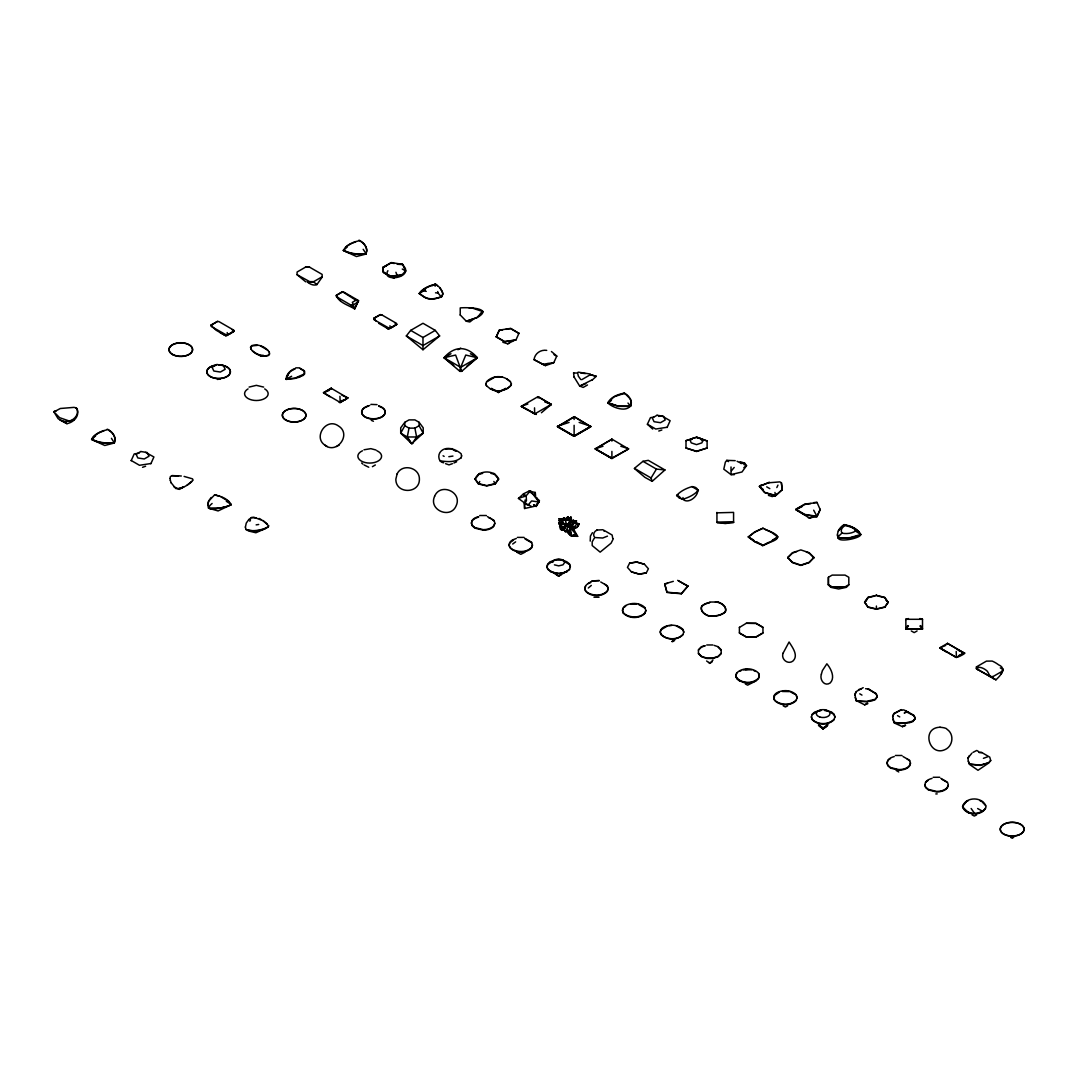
<?xml version="1.0" encoding="UTF-8"?>
<svg xmlns="http://www.w3.org/2000/svg" width="1078" height="1078" viewBox="0 0 1078 1078"><rect width="100%" height="100%" fill="white"/><g stroke="black" fill="none" stroke-linecap="round" stroke-linejoin="round"><path stroke-width="1.5" d="M305.68 281.803L297.083 274.715L297.083 272.02L305.505 267.155L309.561 267.155L322.16 274.418L322.16 277.113L316.905 284.579A15.618 9.015 60 0 1 307.068 281.762M435.283 330.38L422.98 337.481L422.98 349.744L439.622 335.945L435.283 330.38L422.98 323.279L410.678 330.38L406.325 335.945L422.98 349.744M460.225 315.14L460.225 307.917C466.195 307.217 494.937 307.675 476.88 317.714L466.316 321.231L460.225 314.951M506.876 378.984L510.433 381.666L511.417 383.997L510.433 386.126L506.876 388.808L498.548 391.422L498.548 392.648L491.487 388.349M574.116 419.49L574.116 416.66L590.771 426.686L574.116 436.28L557.461 426.686L574.116 416.66L590.771 426.686L574.116 436.294L557.461 426.686L574.116 417.065M682.994 497.551L682.994 499.343C690.607 506.377 706.036 487.647 692.009 486.609A34.685 20.024 0 0 0 676.62 495.503L679.719 496.688M707.101 440.646L707.101 448.017L696.55 451.534L685.999 448.017L685.999 440.646L696.55 437.129L707.101 440.983L696.55 437.129M692.009 486.609L698.369 490.463M716.937 512.4L716.937 522.439L725.251 523.544L733.579 522.439L733.579 512.4L716.937 512.832M768.452 542.423L763.035 545.562L754.721 541.803L748.334 536.992L754.721 531.885L763.035 528.193C768.25 531.508 787.183 535.968 771.363 541.803C748.914 551.195 775.136 540.994 777.75 536.682M828.403 584.936L828.403 577.269L832.162 575.1L845.058 575.1L848.817 577.269L848.817 584.936L846.378 587.294L838.617 588.992L830.842 587.294L828.403 584.936L828.403 577.269M919.884 618.556L922.512 619.298L922.512 629.067L905.857 629.067L905.857 619.298L908.485 618.556M976.412 668.468L976.412 666.918L986.437 661.124L992.124 661.07A20.482 7.6 46.4 0 1 998.605 664.816C1007.175 668.347 1000.222 675.96 995.924 679.814L976.412 668.751L978.73 667.269L980.899 667.551A20.469 14.89 78.6 0 1 987.381 671.284L990.386 676.822M1001.287 673.925L1003.092 669.195M411.661 443.664L407.295 436.981L400.706 433.167L404.816 425.716L404.829 422.306L409.007 419.894L414.922 419.894L419.099 422.306L423.209 427.804L423.196 433.181L411.661 443.664L400.706 433.167L400.72 427.791L404.829 422.306M411.23 443.408L408.602 439.245M412.699 443.422L411.23 443.058M412.268 443.664L416.607 436.981L423.196 433.181L419.099 425.729L419.099 422.306M898.756 771.956L896.141 770.42M61.19 420.568L64.95 421.485L69.41 421.08L59.573 417.658L53.9 411.85L58.104 418.668L66.971 423.667C73.964 422.253 80.298 415.636 76.673 408.427L75.797 407.902M340.365 300.627L336.255 295.426L341.82 292.205L344.044 292.219L358.529 300.587L354.649 308.874C348.598 305.276 338.627 302.487 336.255 295.426L342.413 291.707L358.489 301.813L352.91 305.034L350.822 305.034L336.349 296.679M443.651 462.812C438.854 462.381 437.655 456.237 439.837 452.625C444.85 445.187 455.738 448.906 461.168 453.811L461.6 456.075M567.81 519.825L567.971 516.753L566.961 517.602L566.988 520.243M565.451 525.471L562.514 527.802L565.33 531.616L567.931 527.277L569.413 521.267L571.892 521.9L576.514 520.917L572.957 524.528L569.602 526.172L565.357 525.97L559.186 518.68L565.707 519.933L565.896 522.79L569.602 526.172L570.963 535.55L568.066 532.855L567.594 530.147M560.142 525.363L563.578 526.805L563.39 528.489L560.964 529.5L561.611 526.805L558.795 522.924L563.12 523.665L562.123 519.529L563.12 523.665M613.342 538.69L611.105 543.164L600.15 552.138L592.199 545.562L592.172 541.857L594.207 538.34M170.122 478.551L170.337 476.611L171.981 475.654L181.32 475.991M731.019 466.963L731.019 474.616L734.28 474.684M570.747 520.216L571.151 517.763L569.103 519.353L567.971 516.753L566.92 518.788L564.01 518.127L558.849 520.512L560.398 522.547M525.094 499.99L524.582 508.506L536.292 505.905L538.933 502.011L536.75 497.78M300.385 368.811L304.427 371.142L304.454 374.214L302.958 375.548L294.941 378.459L286.115 379.416C286.222 374.268 290.427 370.01 295.116 368.514M404.816 425.716L408.993 428.128L407.295 436.981L416.607 436.981L414.909 428.141L419.099 425.729M207.771 505.003L208.647 501.176L214.589 494.896C220.95 496.163 227.957 498.669 231.244 504.666L218.106 510.932L208.499 508.183L207.771 504.854L208.647 501.014L211.207 497.443M245.38 527.142L246.269 523.086L248.87 519.448M461.168 457.961L461.6 455.698M631.358 402.822C629.7 413.831 612.641 408.01 607.844 402.902C610.876 396.771 618.166 394.279 624.499 393.039L630.522 399.143L631.358 402.808M740.141 461.694L744.588 463.095L746.542 465.656L741.987 471.989L731.019 474.616L723.796 469.173L725.346 462.206L726.774 460.346L735.196 460.656M536.292 505.905L536.75 504.019L536.197 506.458L533.516 504.922M985.588 808.15C980.657 815.399 965.794 815.17 962.614 806.398C965.807 796.359 982.866 796.561 986.06 806.519C983.796 816.356 965.713 816.181 962.614 806.937L963.058 805.279M570.545 521.456L573.146 521.011L579.115 524.097L577.121 527.344L570.518 527.25L570.963 535.55L568.025 530.268L565.33 531.616L562.514 527.802M758.912 674.922L758.548 673.615L759.289 676.202L758.44 678.722C752.916 684.422 742.27 684.166 736.773 678.493L735.883 676.027L736.611 673.602M570.168 519.623L570.909 517.211L567.324 520.216L565.707 519.933L568.497 519.96L571.151 517.763M568.025 530.268L565.33 531.616M585.637 586.311L584.815 588.817L585.597 591.216C591.054 596.996 601.767 597.185 607.305 591.458L608.14 588.938L607.318 586.338L604.65 584.168M623.327 608.181L622.505 610.687L623.3 613.086C628.744 618.866 639.456 619.055 644.994 613.328L645.843 610.808L645.008 607.669C640.049 602.642 631.924 602.359 625.846 605.405A11.669 6.737 0 0 0 625.995 614.932C631.924 617.883 640.251 617.896 644.994 612.789L645.843 610.283M774.125 699.096L774.556 695.391L779.003 692.413M532.465 544.848L531.629 547.354C526.872 552.462 518.545 552.448 512.629 549.497A11.669 6.737 0 0 1 512.481 539.97L516.308 538.488M494.856 523.463L493.953 526.01A11.265 6.495 0 0 1 483.227 530.174L474.953 528.153L472.231 525.835L471.409 523.342L472.164 520.876A11.966 6.899 0 0 1 478.605 517.157M910.492 762.901L909.576 765.447A11.265 6.495 0 0 1 898.863 769.598L890.59 767.59L887.868 765.259L887.046 762.779L887.8 760.313A11.966 6.913 0 0 1 894.241 756.594M948.276 785.242L947.373 787.789A11.265 6.495 0 0 1 936.647 791.953L928.374 789.931L925.652 787.614L924.83 785.121L925.584 782.129A11.966 6.913 0 0 1 932.025 778.41M569.602 526.172L568.968 527.142L571.758 526.576L572.957 524.528L570.909 517.211L568.389 526.01M225.531 335.622L225.814 334.665L211.248 326.459L210.965 325.152L217.689 321.298M388.269 328.83L388.565 327.874L373.999 319.667L373.716 318.36L380.426 314.507M288.244 374.295L286.115 379.416M570.046 523.234L569.359 524.757L569.359 523.935M854.854 694.892L856.107 692.116M892.638 716.708L893.891 713.919C906.436 706.872 901.316 709.755 893.891 713.461L892.638 716.237L894.053 722.853L902.434 726.653L905.614 725.507M439.703 287.813A14.984 4.15 43.4 0 1 442.762 294.429L441.414 297.043L435.323 298.727A14.984 14.391 -39.6 0 1 423.87 296.949L419.261 293.607C422.846 288.54 429.691 286.088 435.485 284.242L437.533 285.67M528.961 491.137L535.281 492.471L534.095 495.045L528.961 491.137L523.558 493.778L518.437 498.44L527.425 505.043M131.166 460.697L134.211 453.919L139.089 453.164M150.866 463.756L153.911 456.964L145.584 452.383M249.853 521.24L250.527 519.758M245.38 526.994L245.905 529.46C252.522 531.791 264.056 531.548 268.638 525.794L262.951 520.512M267.991 527.358L268.651 525.943M519.003 333.183L515.944 339.988L504.571 341.753L496.257 336.942L499.303 330.137L510.676 328.386L519.003 333.425L510.676 328.615L505.798 329.369M496.257 336.942L499.303 330.137M551.437 351.522L556.787 356.036L553.728 362.801L545.414 365.59L534.041 359.553M652.716 429.057L647.393 424.22L650.438 417.658L653.686 417.146M667.093 427.494L670.139 420.703L661.811 415.892L658.564 416.391M776.82 487.566L777.966 485.1M820.21 509.247L816.935 516.685L808.419 517.966M511.417 383.795L510.433 385.911C505.07 391.058 496.648 393.025 490.22 388.592M286.573 376.788L290.103 371.708M525.094 503.345L526.455 500.515L526.172 495.799L530.389 490.827L538.933 502.011L531.616 500.933L528.328 504.76L524.043 502.793L524.582 508.506M350.822 305.034L354.649 308.874L358.529 300.587M651.072 477.972L656.421 469.092L664.951 469.954L652.177 481.34L651.072 477.972L634.416 468.351L642.96 461.317L648.296 460.346L664.951 469.954M967.963 758.292L969.338 755.678M629.606 563.188L627.463 567.392L631.452 571.892L639.241 574.197L646.261 572.957L648.404 568.739L644.428 564.239L636.64 561.948L629.606 563.188L636.64 562.096L644.428 564.239M493.845 473.309L498.575 479.171L495.125 483.982L486.798 485.976L478.47 483.982L475.021 479.171L479.75 473.309M907.716 625.577L905.857 629.067M570.909 521.55L573.563 520.256L571.097 522.035M824.077 727.192L823.147 728.809L819.091 725.993M479.75 481.462L478.47 483.982M53.9 411.931L60.314 408.495L73.776 407.39A3.773 2.183 0 0 1 77.346 409.559C78.694 414.747 74.193 419.881 69.41 420.986M387.905 270.699C381.06 281.762 409.532 278.919 405.247 268.193L402.593 264.339L391.22 262.574L382.892 267.384L383.283 272.289L394.265 278.34L392.163 275.968M569.373 534.472L572.809 536.184L577.592 536.318L573.59 529.069L577.121 527.344L579.115 524.097L576.824 524.083L573.092 528.22L569.453 527.182L573.092 528.22L573.267 526.805L571.758 526.576M592.442 532.68L590.421 536.076L590.218 541.102M475.021 479.171C478.43 469.563 495.166 469.563 498.575 479.171M498.575 478.807L495.125 483.982M552.65 562.379L554.415 559.913L558.687 558.889L562.972 559.913L564.737 562.379L562.972 564.845L558.687 565.869L554.415 564.845M838.293 530.982L844.168 524.865L854.571 528.463L858.802 531.643M868.073 597.333L864.623 602.144L868.073 607.251L876.401 609.245L884.728 607.251L888.164 602.44L884.728 597.333L876.401 595.352L868.073 597.333L864.623 602.44M884.728 607.251L888.164 602.144L886.143 600.406M252.454 350.916C256.82 354.339 262.857 357.087 268.409 355.214L269.527 353.786M250.878 348.868C254.354 354.352 262.156 357.357 268.409 355.511L269.527 354.083L269.284 351.9M575.517 522.251L571.636 524.878M962.614 806.398L966.144 801.897M231.244 504.666C228.711 506.7 199.403 513.936 212.11 503.48M537.639 502.941L539.391 500.798L536.615 498.117M855.177 697.506L856.323 700.592L861.551 701.199L866.793 701.32L875.174 699.258L877.263 696.725L876.212 693.572L868.356 689.044L865.58 688.707M863.208 687.643L856.107 691.645L854.854 694.421L856.323 701.064L866.793 701.778L871.509 700.996L875.174 699.73L877.263 696.725M892.961 719.309L894.053 722.381L899.335 723.015L904.577 723.136L912.958 721.074L915.047 718.541L913.996 715.388L907.622 711.723L904.226 713.057L906.558 711.116C909.657 715.684 904.402 707.855 901.976 710.362M894.053 722.381L899.335 723.473L909.293 722.812L912.958 721.546L915.047 718.541M968.354 761.149L969.54 764.113L980.279 765.084L988.553 762.806L990.722 760.516L988.553 763.13L978.002 770.285L969.54 764.437L968.354 761.486L967.963 757.969L971.898 753.185M564.158 529.123L566.961 525.768M731.544 470.628L734.212 467.461M257.453 345.364L251.767 345.903L250.554 347.332L251.767 345.593C258.019 343.68 265.794 346.725 269.284 352.196M845.597 525.35A12.316 7.115 0.2 0 0 841.972 533.152C827.446 544.713 860.54 539.162 860.823 534.472L855.487 531.05A12.33 7.128 -0.1 0 0 845.597 525.35L844.168 524.582C839.641 527.196 836.029 532.721 838.078 537.989L850.205 537.868L856.619 536.332M673.332 581.338L664.695 583.885L666.972 592.469L681.336 593.776L687.953 586.014L677.658 580.355M681.336 593.776L687.953 586.014M908.485 626.022L905.857 628.905L922.512 628.905L920.652 625.577M713.016 659.992L709.809 663.347L706.602 660.976M571.892 521.9L568.281 525.66L572.957 524.528M827.917 723.904L823.147 728.809L820.425 726.761M565.034 528.287L562.366 530.322L560.493 529.096L562.689 526.872L561.611 526.805L563.578 526.805M482.971 311.434L476.88 317.538L466.316 321.231L469.833 321.972L473.781 318.859M461.168 457.571C455.698 462.731 447.006 461.802 440.08 460.832M787.695 557.501L792.505 552.691L800.833 549.915L809.147 552.691L813.957 557.501L809.147 562.662L800.833 565.438L792.505 562.662L787.695 557.501L792.505 562.298L800.833 565.074L809.147 562.298L813.957 557.501M787.695 557.852L792.505 553.041L796.669 551.653M698.436 650.142L701.482 647.083L705.443 645.762M721.182 653.295L718.137 656.34L712.854 658.092L706.764 658.092L701.482 656.34L698.436 653.295M569.521 569.117C564.764 574.21 556.437 574.21 550.521 571.246A11.669 6.737 0 0 1 550.373 561.732M552.286 561.517L547.853 564.495L547.031 567.001L547.813 569.4L558.687 576.07L569.521 569.642L570.356 566.597L569.534 563.983L566.866 561.813L562.959 560.169L555.642 560.061M682.873 634.551C677.307 640.319 666.703 640.009 661.11 634.403A11.386 6.576 0 0 1 663.725 627.167C669.842 624.081 677.954 624.458 682.98 629.444L683.775 632.004L682.873 634.821C677.294 640.588 666.703 640.278 661.11 634.659L660.262 632.112L661.083 629.7L667.565 625.954M796.224 699.999C791.481 705.106 783.154 705.093 777.238 702.142A11.669 6.737 0 0 1 777.076 692.615C783.154 689.556 791.279 689.853 796.238 694.879L797.073 697.493L796.224 700.525C790.686 706.265 779.973 706.077 774.516 700.296L773.735 697.884M624.162 607.44L625.846 605.944M191.695 481.758C187.276 485.275 181.737 489.399 175.822 488.577L171.186 482.823M592.28 379.968L596.323 376.303L591.094 374.807M768.574 482.796L779.839 481.893L781.402 482.782L782.183 489.695L775.513 495.732L772.117 496.486L768.439 495.408M782.183 489.695L775.513 495.732L764.747 492.673L759.438 486.447L761.567 484.723M866.645 600.406L864.623 602.144L868.073 607.251M812.286 714.539L817.407 711.359M834.008 719.403C828.403 724.995 817.825 724.995 812.246 719.349L811.37 716.749M588.292 588.022L591.323 585.435M324.694 445.012C336.619 455.024 352.075 434.151 338.411 425.931C325.987 416.93 312.216 438.369 325.879 445.699M342.413 291.707L341.82 292.556M567.324 520.216L570.909 517.211M562.366 530.322L564.697 528.382M95.619 435.835L91.617 439.46L104.755 445.483L114.362 442.977L114.996 440.255A25.616 14.796 0 0 0 111.169 432.035L107.207 429.152M358.934 240.178L362.909 242.752A25.616 14.796 0 0 1 366.722 250.972L366.102 254.017L356.481 256.524L343.356 250.5L347.345 246.875M547.934 363.515L545.414 365.59L534.041 359.756C534.728 353.368 540.738 349.447 546.721 350.363M541.412 412.753L551.316 404.344L538.003 396.664L521.348 406.271L536.332 414.464L532.249 412.322M673.09 641.504L672.052 641.518L674.639 639.416M1014.614 835.841L1012.175 837.822L1010.679 837.498M466.868 366.116L477.338 357.721C466.949 345.62 454.431 345.634 444.042 357.721L459.888 371.358L461.667 371.344L477.338 357.721L470.399 353.719M827.904 724.995L823.147 728.809L818.377 724.982M903.095 726.127L902.434 726.653L905.21 724.928M419.261 293.607L425.419 289.645M480.343 313.698L482.971 311.623L472.42 308.106L469.361 308.106M825.829 726.774L823.147 728.809L819.334 724.861M248.87 519.609L251.336 517.602L253.788 517.211L262.951 520.661L267.101 523.787M486.663 381.868L494.856 377.138L502.227 377.138M590.596 374.578L581.716 379.699M291.006 371.034L295.116 368.824M743.833 467.65L746.542 465.656L743.847 464.47M512.683 544.026L515.634 541.857M558.849 520.512L564.01 518.127L565.438 520.647M572.809 536.184L574.062 535.321L577.592 536.318L570.154 527.438L571.812 527.236L573.59 529.069L570.154 527.438M827.176 726.006L823.147 728.809L822.177 727.192M186.952 485.396L193.083 480.141L192.477 478.834L184.095 476.422M592.28 379.793L579.681 386.072L583.198 387.406L587.497 384.967M548.594 406.446L551.316 404.654L538.003 396.664L538.124 398.078M917.095 630.953L914.184 632.611L911.274 630.953M432.224 285.71L435.485 284.053L439.689 287.489A15.24 4.393 42.4 0 1 442.762 294.105L441.414 296.841L435.323 298.39A15.24 14.58 -36.5 0 1 423.87 296.625L419.261 293.418C422.603 288.271 430.014 285.387 435.485 284.242M600.742 581.985L607.318 585.799L608.14 588.413L607.305 590.919C602.548 596.026 594.234 596.026 588.305 593.062A11.669 6.737 0 0 1 588.157 583.548L592.267 580.88L599.301 580.584L592.267 580.88M597.05 530.133C594.045 531.144 592.428 535.106 594.813 537.545L602.71 538.016L607.466 536.143M712.154 661.838L709.809 663.347L708.947 662.337M382.892 267.613L391.22 262.803L394.211 263.531M505.609 388.349L498.548 392.419M856.323 700.592L864.65 704.85L867.426 703.112M809.901 518.302L811.882 517.09M611.415 400.49L607.844 402.66L618.422 406.136L630.59 406.177L627.975 403.051M336.592 446.521L339.179 445.012M772.441 540.105L777.75 536.992L771.363 532.195L764.423 529.123M372.409 466.666L375.346 464.968M232.201 329.666L233.913 331.323L226.164 336.013L215.937 330.111L210.965 325.354L217.257 321.513L218.982 321.621L233.805 330.178L233.913 331.323L228.94 334.396M297.083 274.715L309.682 281.627L313.725 281.627L322.16 276.763M233.913 331.121L227.62 334.759L225.814 334.665M356.589 299.873L352.371 302.312L354.649 308.874M376.491 321.392L373.716 318.562L380.008 314.924L381.72 315.032L380.008 314.924M394.939 322.874L396.664 324.33L390.371 327.968L388.565 327.874M329.908 396.758L323.508 392.81L331.283 388.201L331.458 389.131M439.622 335.945L422.98 345.566L406.325 335.945M339.085 402.054L339.988 402.754L347.817 397.876L341.942 395.181M450.981 353.719L444.042 357.721L453.771 365.482M457.921 349.717L460.697 348.113M628.555 448.947L611.9 439.137L595.245 448.947L611.9 458.554L628.555 448.947L611.9 458.096L595.245 448.947L611.9 439.325M739.4 627.45L746.299 623.273L756.055 623.273L762.955 627.261L762.955 633.082L756.055 637.071L746.299 637.071L739.4 633.082L739.4 627.261M739.4 632.88L746.299 636.869L756.055 636.869L762.955 632.88M828.403 584.707L832.162 586.877L845.058 586.877L848.817 584.707M990.386 676.539L993.067 676.539L1003.092 670.745M946.174 651.853L939.787 647.905L945.743 645.385M212.689 324.182L210.965 325.354M375.427 317.39L373.716 318.562M573.658 522.453L576.514 520.917L572.634 522.304M564.602 527.573L560.964 529.5L564.805 527.681M973.057 752.35L976.735 750.463L978.325 751.366M937.186 793.893L935.812 793.947M291.639 376.262L286.115 379.092L294.941 378.149L304.454 373.891L304.427 370.832L300.385 368.501M391.691 327.604L396.664 324.33M524.959 552.219L520.795 554.321L516.712 552.179M755.947 680.946L747.62 685.15L745.397 683.991M560.897 574.965L558.687 576.07L556.571 574.951M502.874 342.278L507.63 343.774L514.112 340.54M976.614 814.901L974.323 816.046L972.086 814.887M787.641 705.847L785.404 706.966L783.194 705.834M266.401 528.099L255.89 532.748L248.209 530.915M772.117 496.486L777.144 494.061M678.035 494.681L676.62 495.503L679.167 497.874L682.994 499.343M623.542 393.483C628.164 393.416 633.109 401.582 630.59 406.419L618.422 406.379L607.844 402.902L613.988 396.839L624.499 393.295M966.009 801.695L968.26 800.671M453.905 463.001L456.654 461.775M217.379 379.443L220.33 378.984M267.991 527.209C261.361 530.12 252.427 532.047 245.905 529.46M73.803 420.083L69.41 421.08M386.261 265.902L382.892 267.384L383.283 271.589L385.937 273.947L391.327 276.224L402.31 274.526L405.638 270.901L402.283 269.042M802.369 506.404L795.833 509.638L808.5 517.44M475.048 478.821L478.47 483.604L486.744 485.585L495.125 483.604L493.845 481.462M297.878 377.623L301.274 376.182M567.715 530.214L568.066 532.855L571.205 535.779L574.183 534.526L577.592 536.318M145.624 466.248L142.539 467.3M661.852 429.987L658.766 431.038M363.987 449.796L370.819 448.65L375.979 450.011M585.745 383.741L579.681 386.072L574.062 376.977M513.438 540.132L509.948 542.746L509.139 545.252L509.921 547.651C515.378 553.432 526.077 553.62 531.629 547.894L532.465 545.374L531.629 542.234L525.067 538.421M550.373 561.732L554.213 560.25M588.157 583.535L590.717 582.551M739.292 671.338L741.219 670.597M567.015 571.866L558.808 573.792L550.521 571.785M864.65 704.85L867.83 703.691M983.419 758.333L987.704 756.783M518.437 498.44L526.172 495.799M672.052 641.518L674.626 640.601M249.085 387.083L256.375 385.345L263.652 387.083M572.256 523.733L575.153 522.709L576.824 524.083M452.41 463.688L449.014 464.874L445.591 463.702M569.09 422.401L557.461 426.268L574.116 435.889L590.771 426.268L579.142 422.401M692.022 438.975L685.999 440.646M685.999 448.017L696.55 451.21L707.101 448.017M704.123 645.843L701.482 646.719L698.436 649.764L698.436 653.659L701.482 656.704L706.764 658.456L712.854 658.456L718.137 656.704L721.182 653.659L721.182 649.764L718.137 646.719L714.175 645.399M527.87 404.007L521.348 406.271L534.661 413.965L551.316 404.344L544.794 401.932M603.006 446.252L595.245 448.758L611.9 458.554L611.9 451.386M179.366 489.412L183.759 486.879L178.086 488.792L174.084 486.933M664.695 584.168L667.578 583.319M858.519 689.65L861.376 688.802M507.63 343.774L509.355 343.276M599.031 597.239L593.951 597.212M307.985 282.409L313.725 281.991L316.905 284.579M106.803 429.879L103.865 430.58A25.616 14.796 0 0 0 93.449 436.603L91.617 439.137L95.403 440.821A25.616 14.796 0 0 0 109.646 443.018L114.362 442.667L114.996 439.932A25.616 14.796 0 0 0 111.169 431.712L108.272 429.529M226.838 506.458L220.64 507.94L208.499 508.034M478.47 474.374L482.634 473.377M868.073 597.643L875.013 595.972M884.728 606.954L876.401 608.949L868.073 606.954M329.464 390.29L323.508 392.81M341.43 400.693L344.906 399.925L347.817 397.876M958.854 655.532C973.164 648.471 957.897 658.725 955.351 657.149M938.574 727.327C921.272 729.267 929.532 756.648 944.88 749.682C952.912 746.407 954.515 734.414 947.212 729.415C946.147 727.071 936.661 727.259 940.218 727.286M1013.684 837.498L1012.175 837.822L1009.749 835.841M631.452 571.892L639.241 574.035L646.261 572.957M391.327 276.925L402.31 275.227M905.857 619.459L907.716 619.001M499.303 330.38L502.55 329.881M496.257 336.7L504.571 341.51L515.944 339.988M131.166 460.481L139.493 465.292L150.866 463.527M647.393 424.22L655.72 429.031L667.093 427.265M256.281 517.966L251.336 517.602M256.146 524.878L258.707 524.474M810.845 503.547L804.754 504.491L795.833 509.638L804.754 514.799L816.935 516.685L820.21 509.638L816.935 502.213L813.674 502.644M448.825 456.708L452.949 456.075M263.328 355.322L260.081 355.807L263.086 356.144M596.713 530.053L602.912 529.743M830.842 587.294L846.378 587.294M669.007 625.766L671.877 625.388M631.129 604.273L636.222 604.138M782.358 691.483L789.675 691.591M741.004 463.54L744.588 463.095M820.937 710.227L814.847 711.952L812.286 714.148L811.37 717.139L812.246 719.74C817.825 725.386 828.403 725.386 834.008 719.794L834.924 716.803L834.035 714.202L831.502 711.979L825.438 710.24M818.674 710.874L820.937 710.618M743.133 669.856L751.892 669.775M745.343 669.6L747.445 669.371M366.722 251.295A25.616 14.796 0 0 0 362.909 243.062L359.998 240.569L355.605 241.62A25.616 14.796 0 0 0 345.176 247.63L343.356 250.5L347.129 252.171A25.616 14.796 0 0 0 361.373 254.381L366.102 253.694L361.373 254.058A25.616 14.796 0 0 1 347.129 251.848L343.356 250.177M445.726 449.041L452.248 448.664M517.386 537.396L524.124 537.41M479.737 515.513L486.353 515.513M895.373 755.476L901.99 755.489M933.157 777.292L939.72 777.265M295.803 367.841L299.792 367.867M370.886 404.385L377.057 404.641M54.399 411.109L55.975 411.082M576.663 524.151L579.115 524.097M469.361 307.917L472.42 307.917M733.579 522.008L716.937 522.439L733.579 522.439M709.944 602.023L715.24 602.023M905.857 619.298L922.512 619.298L920.652 619.001M762.955 627.45L756.055 623.475L746.299 623.273M706.764 644.967L712.854 644.967M408.993 428.128L414.909 428.141M573.577 372.948L576.487 373.055M178.49 475.802L171.981 475.654M400.625 264.258L402.593 264.339L405.638 271.13M388.565 328.076L390.371 328.17L396.664 324.532L396.542 323.387L381.72 314.83M225.814 334.867L227.62 334.962L227.202 332.563M397.216 264.258L402.593 264.568M435.525 292.812L437.978 292.96L441.414 297.043M578.212 372.153L590.34 374.026M392.621 262.682L391.22 262.803M664.695 583.885L666.972 592.186L681.336 593.493M563.498 523.207L568.066 524.649M580.853 373.055L585.394 373.581M824.683 710.537L827.688 710.887M743.416 682.347L747.728 682.873M979.093 752.228L981.856 752.565L989.739 757.12L990.722 760.516M979.093 752.552L981.856 752.565M498.548 391.422L490.22 388.808L486.663 385.911L485.679 383.795M490.962 473.377L495.125 474.374M877.788 595.972L884.728 597.643L888.164 602.44M219.723 496.284L214.589 494.896L215.91 495.287M423.964 290.791L426.228 291.37M561.692 519.785L559.293 519.151L562.164 520.351M591.094 374.969L596.323 376.303M763.251 489.466L759.438 486.447L769.422 482.324L759.438 486.178L764.747 492.39L775.513 495.462L774.947 492.444M563.012 524.164L558.795 522.924L559.051 524.299L561.315 524.77L559.59 526.59L560.493 529.096M620.793 446.252L628.555 448.758M958.207 650.277L964.096 652.972L956.442 657.391L939.787 647.784M571.677 525.983L574.102 526.751M806.371 552.125L809.147 553.041L813.957 557.852M559.186 518.68L563.417 520.256M679.167 497.699L682.994 499.181A34.685 20.024 0 0 0 698.369 490.288L696.967 489.479M829.602 711.628L834.035 714.579L834.924 717.193M487.364 516.564L494.007 520.378L494.856 522.924L493.953 525.485A11.265 6.495 0 0 1 483.227 529.635L474.953 527.614L472.231 525.296L471.409 522.803L472.164 520.351A11.966 6.913 0 0 1 478.605 516.631M488.671 517.629L491.298 518.72M903 756.527L909.643 760.354L910.492 763.426L909.576 765.973A11.265 6.495 0 0 1 898.863 770.137L890.59 768.115L887.868 765.798L887.046 763.305L887.8 760.839A11.966 6.913 0 0 1 890.428 758.589M940.784 778.343L947.427 782.17L948.276 784.703L947.373 787.263A11.265 6.495 0 0 1 936.647 791.414L928.374 789.406L925.652 787.075L924.83 784.595M942.091 779.407L946.524 781.968M371.304 420.353L373.446 421.255M525.067 538.946L531.629 542.76M562.959 560.708L569.534 564.522L570.356 567.122M638.445 604.381L645.008 608.194M676.31 625.887L682.98 629.714L683.775 632.26M753.832 670.597L755.786 671.419M790.969 692.143L794.904 694.326M979.983 800.711L982.503 801.776M741.152 463.27L737.109 461.303M763.035 545.185L754.721 541.493L748.334 536.682M221.044 496.864L229.115 501.701M368.743 467.232L364.108 464.968M261.024 346.267L267.654 350.094M760.286 543.972L763.035 545.36M387.298 328.507L388.902 329.208L390.371 328.17L389.94 325.772M220.033 332.536L224.979 335.393M521.348 406.581L528.153 410.166M59.573 419.706L66.971 423.667M528.328 504.76L531.346 506.39M976.412 668.751L995.924 679.814M977.625 808.527L982.651 811.303M859.759 693.828L861.969 695.094M897.543 715.644L899.753 716.91M554.011 354.635L556.787 356.239M766.687 486.838L769.827 488.644M642.96 461.317L656.421 469.092M1000.303 667.875L1003.092 669.492M410.678 330.38L422.98 337.481M652.177 481.34L644.913 477.365L634.416 468.499M905.682 710.604L906.558 711.116M867.898 688.788L870.687 690.405M451.884 448.974L455.927 451.305M877.263 697.183L876.212 694.043L868.356 689.044M678.951 581.096L687.953 586.297M443.071 455.765L444.136 456.385M259.138 518.437L261.011 519.515M753.643 540.105L748.334 536.992L754.721 532.195L763.035 528.193M756.298 541.655L758.966 543.204M326.378 445.996L327.281 446.521M378.688 323.319L387.73 328.601M226.313 501.283L231.244 504.504M383.283 272.289L385.937 274.176M726.774 460.346L728.539 461.613M510.433 381.868C504.032 375.009 493.158 374.848 486.663 381.666L485.679 383.997L486.663 386.126M536.804 498.831L539.391 500.798L536.197 506.458L533.906 504.72M982.503 802.315L985.602 805.468M906.935 758.683L909.643 760.879M492.201 519.448L494.007 520.917M907.622 711.723C909.913 715.213 915.303 713.932 915.047 718.999M526.037 495.84L523.558 493.778L524.043 496.554M739.454 680.851L736.773 678.493L735.883 676.027M361.629 462.988L362.855 464.106M962.614 806.937L968.677 812.92M718.137 647.083L721.182 650.142M919.884 626.022L922.512 628.905M434.218 284.875L435.216 286.169M580.772 379.55L578.347 376.182L577.525 372.557M971.13 808.5L974.445 813.23M363.178 249.314L366.102 253.694M111.438 438.288L114.362 442.977L109.646 443.341A25.616 14.796 0 0 1 95.403 441.145L91.617 439.46L93.449 436.927A25.616 14.796 0 0 1 103.865 430.904M978.218 669.99L976.412 666.918M566.961 517.602L568.497 519.96M530.389 490.827L531.629 492.902M813.674 510.177L816.935 516.281L804.754 514.408L795.833 509.247L804.754 504.1L816.935 502.604M395.922 272.262L397.31 275.928M567.971 516.753L568.861 518.963M170.351 480.37L171.186 482.957M622.895 611.886L623.3 613.086M796.238 695.404L797.073 698.018M564.01 518.127L564.683 520.418M947.737 644.24L947.562 643.31L939.787 647.905L956.442 657.526L956.213 651.435M569.804 529.999L571.205 535.779M837.377 534.688L838.078 537.72L843.333 538.124L850.205 537.599L860.823 534.472C857.724 528.543 849.976 525.39 844.168 524.865M564.993 524.312L565.357 525.97M604.071 531.198L603.896 530.268L612.142 535.038L612.695 538.111M437.708 291.545L437.978 292.96M250.554 347.035L250.878 349.164M566.57 529.581L566.947 532.276M782.183 489.964L781.402 482.782M573.577 372.772L574.062 377.152M170.122 478.416L170.351 480.505M535.281 492.471L535.699 497.227M339.947 396.327L340.163 402.296M993.161 678.614L993.067 676.539M534.54 407.848L534.661 414.275M574.116 436.294L574.116 425.298M573.563 520.256L573.577 522.924M988.553 762.806L980.279 765.407L969.54 764.113M876.401 594.773L876.401 595.649M876.401 606.038L876.401 609.245M715.522 601.901A15.267 8.813 0 0 1 718.379 602.144A15.267 8.813 0 0 1 725.278 611.752L725.278 612.048A15.267 8.813 0 0 1 708.637 616.023A15.267 8.813 0 0 1 701.738 606.415L701.738 606.119A15.267 8.813 0 0 1 709.674 602.4M718.379 602.144L718.379 602.427A15.267 8.813 0 0 1 725.278 612.048M701.738 606.119A15.267 8.813 0 0 0 708.637 615.74L708.637 616.023M611.9 439.137L611.9 441.118M553.728 362.599L542.355 364.364M309.561 267.155L305.505 267.155M345.998 247.145A25.616 14.796 0 0 1 351.536 243.507M352.829 242.941A25.616 14.796 0 0 1 355.605 241.944M855.487 531.05A12.316 7.088 0 0 1 841.972 533.152M378.701 405.894A11.777 6.791 0 0 1 382.245 416.485A11.777 6.791 0 0 1 363.623 415.717A11.777 6.791 0 0 1 369.714 405.53M378.701 406.204A11.777 6.791 0 0 1 382.582 416.566A11.777 6.791 0 0 1 364.216 416.512A11.777 6.791 0 0 1 368.299 406.177M725.278 611.752A15.267 8.813 0 0 1 708.637 615.74M701.738 606.415A15.267 8.813 0 0 1 709.674 602.683M715.522 602.184A15.267 8.813 0 0 1 718.379 602.427M218.632 364.863A11.777 6.791 0 0 1 229.291 374.538A11.777 6.791 0 0 1 209.604 376.033A11.777 6.791 0 0 1 215.573 365.105M218.632 365.065A11.777 6.791 0 0 1 229.291 374.726A11.777 6.791 0 0 1 209.604 376.222A11.777 6.791 0 0 1 215.573 365.294M264.689 388.902A11.777 6.791 0 0 1 264.689 398.523A11.777 6.791 0 0 1 248.048 398.523A11.777 6.791 0 0 1 248.048 388.902M286.964 409.936A11.777 6.791 0 0 1 305.748 414.127A11.777 6.791 0 0 1 290.629 421.808A11.777 6.791 0 0 1 285.832 410.516M376.95 450.779A11.871 6.859 0 0 1 378.486 460.845A11.871 6.859 0 0 1 360.968 460.845A11.871 6.859 0 0 1 362.491 450.779M925.584 782.655A11.966 6.913 0 0 1 928.212 780.405M821.382 674.181C819.388 679.558 824.4 686.915 830.154 682.994C835.504 677.55 830.976 668.643 826.866 663.805L822.366 670.651L821.382 674.181M783.154 653.052C780.607 658.981 787.802 665.126 793.004 660.989C798.865 655.411 792.155 647.029 789.083 641.989L783.154 653.052M460.697 367.342L459.888 371.358L459.861 370.333L461.64 370.32L461.667 371.344L455.63 355.066L444.042 357.721L460.697 367.342L477.338 357.721L465.75 355.066L460.697 367.342M434.596 496.338C428.289 510.083 450.658 519.596 456.223 505.622C462.529 491.878 440.161 482.351 434.596 496.338M397.122 473.862L395.855 479.158C395.559 494.142 419.692 494.142 419.396 479.158C419.652 467.394 402.242 463.163 397.122 473.862M736.611 673.076L735.883 675.502L736.773 677.968C742.243 683.641 752.916 683.937 758.44 678.183L759.289 675.677L758.548 673.09C752.808 667.444 742.311 667.349 736.611 673.076M702.681 441.091L701.859 442.869L696.55 444.635L691.241 442.869L690.432 441.104A6.104 3.503 -0.2 0 1 696.55 437.56L699.609 438.032L702.681 441.091M216.88 364.512L212.096 367.275L213.848 371.034L220.37 372.045L225.154 369.296L223.402 365.523L216.88 364.512M140.814 451.52L136.097 454.242L137.822 457.961L144.263 458.959L148.98 456.237L147.255 452.517L140.814 451.52M331.175 388.255L323.508 392.675L340.163 402.431L347.817 397.998L331.175 388.255M657.041 415.259L652.325 417.981L654.05 421.7L660.491 422.697L665.207 419.975L663.482 416.256L657.041 415.259M964.096 652.972L947.441 643.364L964.096 653.106M173.383 354.783A11.777 6.791 0 0 0 192.423 350.566A11.777 6.791 0 0 0 176.576 343.154A11.777 6.791 0 0 0 173.383 354.783M173.383 354.985A11.777 6.791 0 0 0 192.423 350.754A11.777 6.791 0 0 0 176.576 343.356A11.777 6.791 0 0 0 173.383 354.985M285.832 419.962A11.777 6.791 0 0 0 305.532 416.916A11.777 6.791 0 0 0 291.1 408.589A11.777 6.791 0 0 0 285.832 419.962M819.698 716.991A6.845 3.948 0 0 0 829.993 713.582A6.845 3.948 0 0 0 819.752 710.146A6.845 3.948 0 0 0 819.698 716.991M1006.219 835.073A11.925 6.886 0 0 0 1024.1 829.117A11.925 6.886 0 0 0 1006.219 823.147A11.925 6.886 0 0 0 1006.219 835.073M1006.219 835.288A11.925 6.886 0 0 0 1024.1 829.319A11.925 6.886 0 0 0 1006.219 823.363A11.925 6.886 0 0 0 1006.219 835.288"/></g></svg>
